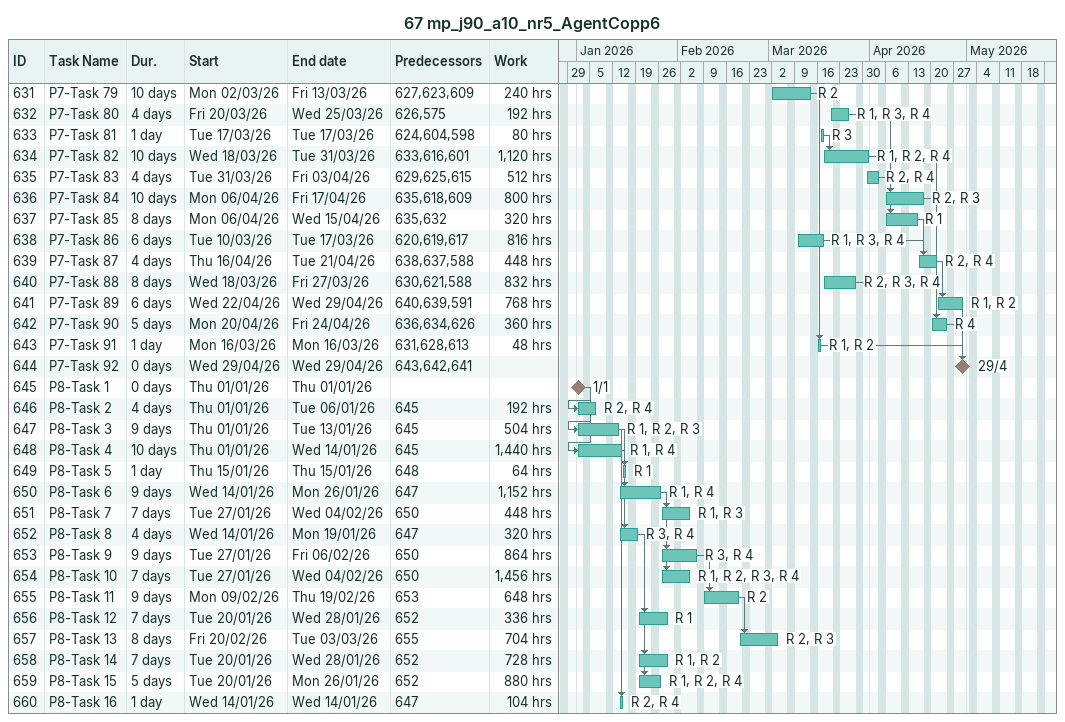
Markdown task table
67 mp_j90_a10_nr5_AgentCopp6

| ID | Task | Duration | Start | Finish | Predecessors | Resources | Work (h) |
|---|---|---|---|---|---|---|---|
| 631 | P7-Task 79 | 10d | 2026-03-02 | 2026-03-13 | 627, 623, 609 | R 2 | 240 |
| 632 | P7-Task 80 | 4d | 2026-03-20 | 2026-03-25 | 626, 575 | R 1, R 3, R 4 | 192 |
| 633 | P7-Task 81 | 1d | 2026-03-17 | 2026-03-17 | 624, 604, 598 | R 3 | 80 |
| 634 | P7-Task 82 | 10d | 2026-03-18 | 2026-03-31 | 633, 616, 601 | R 1, R 2, R 4 | 1120 |
| 635 | P7-Task 83 | 4d | 2026-03-31 | 2026-04-03 | 629, 625, 615 | R 2, R 4 | 512 |
| 636 | P7-Task 84 | 10d | 2026-04-06 | 2026-04-17 | 635, 618, 609 | R 2, R 3 | 800 |
| 637 | P7-Task 85 | 8d | 2026-04-06 | 2026-04-15 | 635, 632 | R 1 | 320 |
| 638 | P7-Task 86 | 6d | 2026-03-10 | 2026-03-17 | 620, 619, 617 | R 1, R 3, R 4 | 816 |
| 639 | P7-Task 87 | 4d | 2026-04-16 | 2026-04-21 | 638, 637, 588 | R 2, R 4 | 448 |
| 640 | P7-Task 88 | 8d | 2026-03-18 | 2026-03-27 | 630, 621, 588 | R 2, R 3, R 4 | 832 |
| 641 | P7-Task 89 | 6d | 2026-04-22 | 2026-04-29 | 640, 639, 591 | R 1, R 2 | 768 |
| 642 | P7-Task 90 | 5d | 2026-04-20 | 2026-04-24 | 636, 634, 626 | R 4 | 360 |
| 643 | P7-Task 91 | 1d | 2026-03-16 | 2026-03-16 | 631, 628, 613 | R 1, R 2 | 48 |
| 644 | P7-Task 92 | 0d | 2026-04-29 | 2026-04-29 | 643, 642, 641 |  |  |
| 645 | P8-Task 1 | 0d | 2026-01-01 | 2026-01-01 |  |  |  |
| 646 | P8-Task 2 | 4d | 2026-01-01 | 2026-01-06 | 645 | R 2, R 4 | 192 |
| 647 | P8-Task 3 | 9d | 2026-01-01 | 2026-01-13 | 645 | R 1, R 2, R 3 | 504 |
| 648 | P8-Task 4 | 10d | 2026-01-01 | 2026-01-14 | 645 | R 1, R 4 | 1440 |
| 649 | P8-Task 5 | 1d | 2026-01-15 | 2026-01-15 | 648 | R 1 | 64 |
| 650 | P8-Task 6 | 9d | 2026-01-14 | 2026-01-26 | 647 | R 1, R 4 | 1152 |
| 651 | P8-Task 7 | 7d | 2026-01-27 | 2026-02-04 | 650 | R 1, R 3 | 448 |
| 652 | P8-Task 8 | 4d | 2026-01-14 | 2026-01-19 | 647 | R 3, R 4 | 320 |
| 653 | P8-Task 9 | 9d | 2026-01-27 | 2026-02-06 | 650 | R 3, R 4 | 864 |
| 654 | P8-Task 10 | 7d | 2026-01-27 | 2026-02-04 | 650 | R 1, R 2, R 3, R 4 | 1456 |
| 655 | P8-Task 11 | 9d | 2026-02-09 | 2026-02-19 | 653 | R 2 | 648 |
| 656 | P8-Task 12 | 7d | 2026-01-20 | 2026-01-28 | 652 | R 1 | 336 |
| 657 | P8-Task 13 | 8d | 2026-02-20 | 2026-03-03 | 655 | R 2, R 3 | 704 |
| 658 | P8-Task 14 | 7d | 2026-01-20 | 2026-01-28 | 652 | R 1, R 2 | 728 |
| 659 | P8-Task 15 | 5d | 2026-01-20 | 2026-01-26 | 652 | R 1, R 2, R 4 | 880 |
| 660 | P8-Task 16 | 1d | 2026-01-14 | 2026-01-14 | 647 | R 2, R 4 | 104 |
